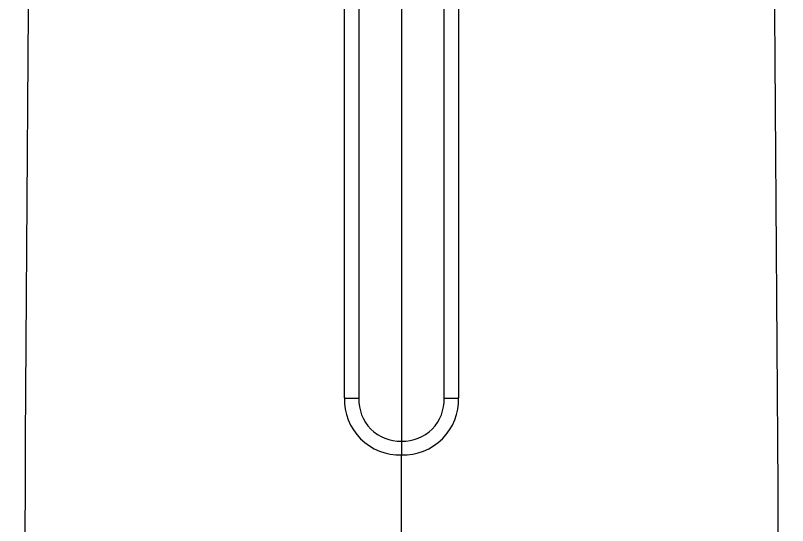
# Model space of a CAD drawing. Header units: millimetres. Extents: x -60 to 7633, y -2614 to 2146.
# Drawn here: x 3003.05 to 3030.14, y 965.99 to 983.89 of the extents above; entities that cross this region are included whole.
import ezdxf

# ---------------------------------------------------------------- set-up
doc = ezdxf.new("R2010")
doc.units = ezdxf.units.MM
doc.layers.get('0').update_dxf_attribs({"color": 250})

msp = doc.modelspace()

# ---------------------------------------------------------------- linework, layer by layer
at = {"linetype": 'Continuous'}
for p, q in [((3016.592, 987.446), (3016.592, 968.956)), ((3014.592, 970.471), (3014.592, 985.748)), ((3015.1, 985.732), (3015.1, 970.455)), ((3018.084, 970.455), (3018.084, 985.732)), ((3018.592, 985.748), (3018.592, 970.471)), ((3016.592, 880.553), (3016.592, 968.485))]:
    msp.add_line(p, q, dxfattribs=at)
for centre, radius, start, end in [((22571.619, 848.198), 19568.6, 179.5924353, 179.9051229), ((-16471.162, 848.509), 19501.327, 0.0942894, 0.4078597), ((3016.523, 970.403), 1.932, 177.9804, 272.0725), ((3016.53, 970.386), 1.432, 177.2529, 272.4759), ((3016.662, 970.402), 1.931, 267.927, 2.0391), ((3016.655, 970.385), 1.431, 267.4993, 2.7719)]:
    msp.add_arc(centre, radius, start, end, dxfattribs=at)
for centre, major_axis, start_param, end_param in [((3015.092, 970.471), (0.5, 0), 3.141593, 4.72896), ((3018.092, 970.471), (-0.5, 0), 1.554225, 3.141593)]:
    msp.add_ellipse(centre, major_axis=major_axis, ratio=0.032586, start_param=start_param, end_param=end_param, dxfattribs=at)
msp.add_open_spline([(3016.592, 968.956), (3016.592, 968.825), (3016.592, 968.696), (3016.592, 968.517), (3016.592, 968.468), (3016.592, 968.472)], degree=3, knots=[0, 0, 0, 0, 0.5, 0.5, 1, 1, 1, 1], dxfattribs=at)

doc.saveas('drawing.dxf')
